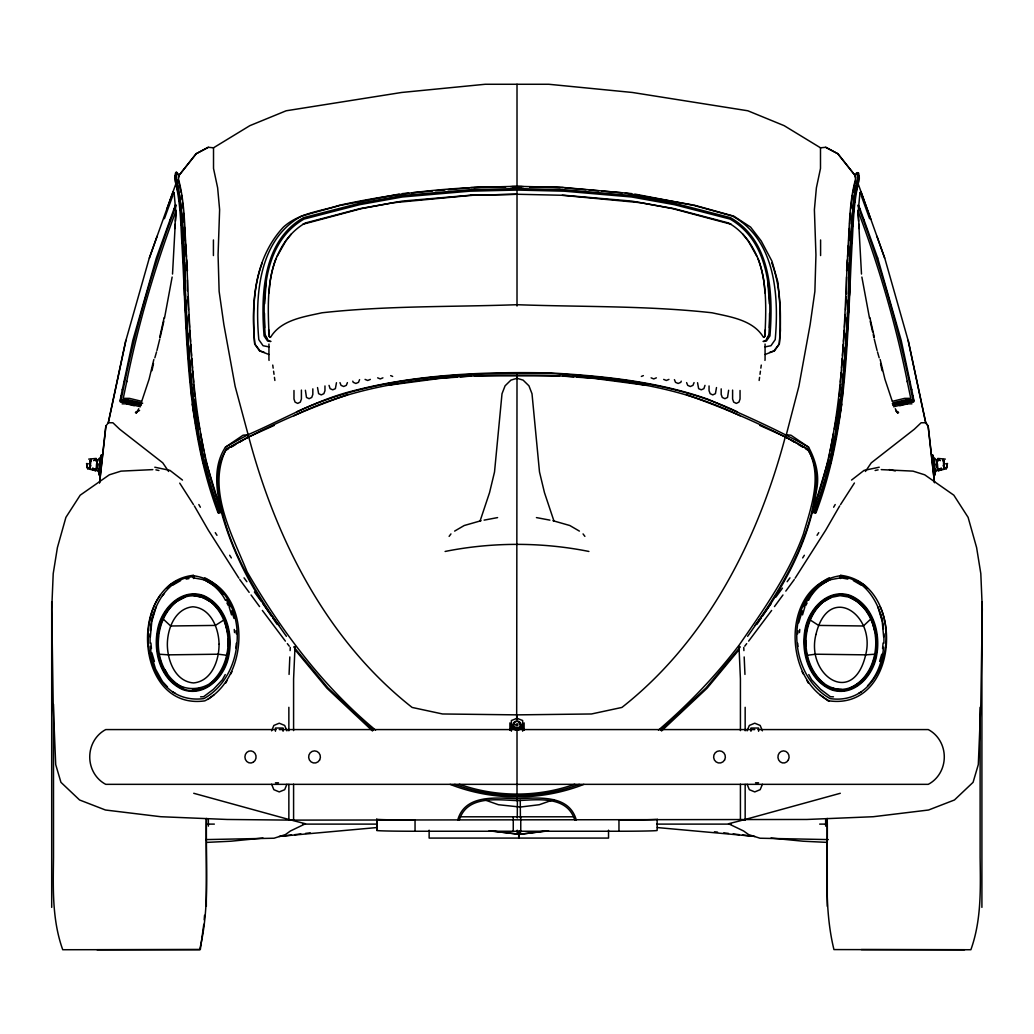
<?xml version="1.0" encoding="UTF-8"?>
<svg xmlns="http://www.w3.org/2000/svg" width="1034" height="1034" viewBox="0 0 1034 1034"><rect width="100%" height="100%" fill="white"/><g stroke="black" fill="none" stroke-linecap="round" stroke-linejoin="round"><path stroke-width="1.5" d="M206.373 818.501C205.404 862.24 210.225 906.637 199.665 949.587L62.738 949.729C52.023 919.924 53.109 888.296 53.509 857.147L53.497 704.309M213.418 255.553L213.431 239.966M657.133 819.018L657.133 830.444A38.168 0.801 0 0 1 618.965 831.246L415.048 831.246A38.168 0.801 0 0 1 376.88 830.444L376.88 819.212M415.048 831.246L415.048 820.014A38.168 0.801 0 0 1 378.186 819.419M827.226 818.553C828.079 862.253 823.413 906.663 833.947 949.587L970.874 949.729C981.589 919.924 980.516 888.296 980.116 857.147L980.116 707.321M827.29 906.353L827.239 818.501M206.322 906.353L206.386 818.553M517.271 818.01L517.401 800.342M763.079 341.388L765.418 340.936L768.727 336.102C772.101 295.117 770.201 242.124 730.017 219.066L674.31 204.667L631.58 196.977L564.241 191.187L517.013 190.062L469.772 191.187L402.433 196.977L359.716 204.667L304.009 219.066C263.877 242.215 261.861 295 265.299 336.102L268.594 340.936L270.947 341.388M187.309 290.709L187.425 280.02M204.822 577.825C249.737 600.56 246.674 674.711 203.918 698.596C134.523 707.579 128.565 582.297 193.242 575.343L193.591 578.51L193.461 575.731M90.656 460.518L90.824 459.497L90.514 460.505M99.057 471.388L99.484 473.688M99.238 472.616L99.031 475.136L99.884 475.407M289.068 674.414L289.83 656.952M290.115 650.606L290.257 647.439M295.039 646.353L293.591 678.989L293.591 730.599M849.405 228.514L848.681 240.78M849.664 223.977L850.245 213.366M851.486 230.957L850.724 243.352M851.745 226.394L852.494 212.733M852.029 227.57L852.611 216.946M852.081 234.563L851.473 243.921M852.494 226.989L853.076 216.377M90.798 460.815L90.837 460.104M172.523 274.036L175.237 224.197M844.507 327.274L845.282 314.556M845.566 309.786L846.329 297.068M846.523 293.889L846.549 276.97M848.875 287.762C844.856 362.921 841.482 439.204 814.572 510.408L815.038 512.308L812.246 512.231C845.463 424.263 843.085 329.419 848.655 237.032C849.56 218.769 850.31 200.363 854.666 182.527C855.519 180.278 855.971 176.853 854.704 175.069M846.665 328.373L847.337 317.231M847.531 314.052L848.384 299.718M848.578 296.525C848.772 261.537 850.659 226.472 854.588 191.665C854.174 191.962 861.904 164.6 855.015 174.927M847.027 328.088L847.415 321.716M847.893 313.754L848.462 304.19M848.94 296.228L849.444 266.746M849.754 287.762C845.747 362.96 842.374 439.282 815.438 510.512L815.425 513.084L812.246 512.231M847.415 328.89L847.893 320.928M848.384 312.966L848.862 305.017M849.431 295.465C849.612 260.814 851.654 226.11 855.48 191.665C854.898 191.923 862.356 166.952 856.617 173.996M174.798 228.553L175.87 211.905M846.613 270.818L847.376 259.741M847.596 256.587L848.358 245.523M848.746 271.813L849.405 262.326M849.625 259.159L850.504 246.506M849.987 258.836L850.53 250.926M851.085 243.016L851.525 236.696M849.509 272.369L849.948 266.048M850.491 258.138L851.034 250.241M175.457 221.186L175.987 213.637L174.061 192.427L173.389 194.056M264.626 303.906L266.165 282.049M764.889 336.115L763.958 337.433L764.927 336.128C766.116 310.174 767.228 283.083 758 258.332M269.137 336.115L270.068 337.433L269.086 336.128C267.961 310.174 266.669 283.07 276.026 258.332M88.691 459.109L96.265 458.437M839.117 399.305L838.522 407.125L834.386 428.864M839.349 396.177L840.177 385.217M840.409 382.089L841.12 372.692M841.469 368.001L842.18 358.604M842.413 355.476L843.24 344.516M843.473 341.388L844.3 330.428M841.12 402.045L839.582 412.98M841.353 398.904L842.18 387.931M842.413 384.79L843.24 373.817M843.473 370.676L844.3 359.716M844.545 356.575L845.243 347.178M845.489 344.038L846.303 333.077M841.715 398.646L842.309 390.8M842.775 384.532L843.253 378.25M843.834 370.405L844.313 364.136M844.778 357.867L845.373 350.035M845.851 343.766L846.432 335.934M841.754 404.113L839.156 419.714M842.232 397.844L842.697 391.563M843.175 385.294L843.757 377.449M844.235 371.18L844.83 363.335M845.295 357.079L845.89 349.246M846.355 342.978L846.833 336.722M516.677 719.225L517.013 372.964M89.971 464.977L89.79 467.497M89.893 467.135L89.88 465.946M90.423 462.017L90.643 459.975M97.325 468.182L97.778 463.503A4.95 1.112 -83.9 0 1 96.95 468.169M769.399 327.752L769.554 313.354M765.018 334.279L765.393 329.626M99.251 469.022L98.837 473.624L99.833 473.727M99.083 473.714L99.962 465.003M805.525 640.162L805.615 646.237M806.042 634.088C807.748 618.771 816.511 603.326 831.284 597.355M875.72 649.611L876.367 641.998L875.669 635.949M204.176 919.808L204.564 915.323M269.163 292.842C270.042 266.19 281.313 236.631 305.301 223.008L359.987 208.635L402.523 201.074L469.384 195.323L517.013 194.25L564.629 195.323L631.503 201.074L674.039 208.635L728.634 222.995C752.636 236.553 764.074 266.19 764.85 292.842M89.738 465.972L90.294 461.061M89.958 466.205L90.436 461.927M101.746 456.459L102.082 454.831M150.085 633.803L150.085 643.238M150.382 630.727L151.132 622.804M150.344 636.97L151.817 621.382L156.108 606.971M235.881 648.059L236.334 643.238M797.692 633.803L797.989 630.662M799.476 632.562L799.76 629.447M882.571 648.589L883.101 643.006M883.553 647.284C882.39 661.243 877.336 675.629 867.513 685.839M883.928 643.238L883.928 633.803M841.081 576.171L841.017 575.654C782.105 583.551 781.782 676.365 829.19 700.858C900.433 710.707 906.495 582.93 840.771 575.343L840.422 578.51L840.564 575.731M99.135 469.604L100.117 460.337M99.38 470.173L100.492 459.833M90.359 463.982L90.475 462.948M90.307 462.805L89.88 466.851M90.501 463.995L90.242 466.244M99.51 482.762L105.83 425.995L108.337 422.816L125.89 340.47L149.297 258.061L176.129 183.083M99.613 482.813L105.933 426.021M158.357 635.949L158.176 648.085M158.706 632.911C160.877 617.686 170.119 602.525 185.073 597.057M228.049 649.274L227.351 655.336L218.277 654.212L168.348 654.845L158.68 654.173M228.398 646.237L228.372 638.65M192.931 576.171L192.996 575.654C251.908 583.551 252.231 676.365 204.835 700.858C148.999 708.872 133.528 631.386 160.348 595.028M850.788 208.816L852.404 195.155M852.856 209.695L853.58 203.62M853.942 200.583L854.666 194.508M853.218 209.346L853.761 204.784M854.123 201.746L854.666 197.184M853.606 210.316L854.149 205.766M854.511 202.729L855.234 196.654M90.191 462.922L90.436 461.72M175.87 176.711L176.555 172.161L178.998 174.927M176.232 177.085L176.814 175.056M178.494 177.745L178.753 175.715L196.214 153.665L208.299 147.293L213.521 147.797L249.84 125.67L286.159 110.78L401.593 92.478L485.23 84.271L548.796 84.271L632.433 92.478L747.853 110.78L784.173 125.67L820.492 147.797L825.727 147.293L837.799 153.665L855.273 175.715L855.532 177.745M100.117 460.931L100.686 456.356L101.681 456.459M100.479 460.376L101.19 454.908L101.875 454.986M203.788 924.293L200.325 949.587L97.041 949.729M90.307 461.952L90.565 460.789M90.126 467.161L90.126 465.972M95.684 470.728L87.657 468.699L86.623 463.581L87.89 463.71M759.15 380.46L759.576 377.384M760.003 374.308L760.417 371.232M760.843 368.143L761.27 365.067M90.281 461.177L90.385 460.414M90.01 467.872L90.023 466.799M943.357 460.117L943.719 461.952M944.223 467.95L944.21 466.773L944.236 467.497M759.77 425.401L785.711 437.059L798.881 386.328L810.165 324.456L814.882 291.355L815.942 254.933L814.391 209.695L816.382 187.865L820.492 168.452L820.492 147.797M100.867 457.416L101.048 456.395M164.471 318.317L172.135 277.06M939.518 468.945L939.337 469.979L941.224 467.937M829.074 456.821L829.669 453.719M830.25 450.617L833.507 433.53M831.284 456.563L832.771 448.782M833.365 445.667L834.839 437.886M835.731 433.22L836.92 426.99M837.501 423.875L838.096 420.76M832.538 451.651L833.12 448.536M834.606 440.755L835.201 437.641M837.566 425.181L838.16 422.066M838.755 418.951L839.349 415.836M831.75 458.657L834.412 444.633M835.007 441.518L838.561 422.828M89.919 467.433L89.868 468.467L90.669 460.117M121.043 395.906L119.892 401.567L126.032 401.567L141.4 405.044M938.329 470.728L946.369 468.699L947.39 463.581L946.136 463.71M120.784 397.069L122.439 389.198M853.037 192.156L854.601 184.659M855.725 193.642L857.923 183.147M122.27 389.908L124.067 381.507M126.807 381.236L123.253 398.361L129.405 398.361L141.645 401.321M125.786 340.419L108.247 422.764L112.887 422.764L119.724 429.265L162.765 462.844L168.62 471.478M124.002 381.727L132.817 340.419L156.341 258.061L170.08 219.803M126.6 382.076C138.336 323.655 155.178 266.268 176.142 210.497M153.846 359.509L149.103 379.181L141.8 401.102M151.946 370.689L153.497 363.554M159.727 337.2L164.16 317.58M160.102 337.679L163.799 321.303M156.935 350.539L159.753 339.1M179.321 175.069C178.055 176.853 178.507 180.278 179.347 182.527C183.703 200.363 184.466 218.769 185.357 237.032C190.928 329.419 188.55 424.263 221.78 512.231L218.588 513.084L218.575 510.512C182.488 414.388 187.981 310.678 180.717 209.967C179.502 198.618 178.197 187.244 175.147 176.207C175.276 174.009 175.444 169.925 177.409 173.996M185.151 287.762C189.157 362.921 192.531 439.204 219.454 510.408L218.988 512.308L221.78 512.231M854.911 183.16L855.493 180.898M857.173 182.514L857.755 180.239M154.841 357.816L156.522 351.987M151.313 621.24L153.963 612.322M151.559 621.344C155.927 600.534 170.326 577.825 193.617 576.713M286.405 636.324C259.599 598.725 234.382 559.084 222.698 513.911C217.903 492.972 213.469 469.837 225.774 450.423L226.11 449.299C264.639 427.494 305.741 409.283 347.618 394.768M798.726 622.804L802.306 610.758M802.513 614.894L804.814 607.165M874.066 658.438C870.447 676.895 851.99 694.447 832.318 688.088M879.611 661.437L881.756 654.212M814.314 506.699L828.48 459.923M826.476 474.541L828.764 466.993M815.425 513.084L831.452 460.208M815.994 512.735C849.263 424.612 846.924 329.613 852.481 237.07C853.386 218.82 854.149 200.402 858.491 182.566C859.344 180.317 859.797 176.879 858.53 175.108M262.287 262.778C252.658 288.576 252.748 316.843 254.674 343.973L259.534 350.875L268.853 354.468M226.885 656.732C219.906 697.562 167.973 700.083 159.947 658.438M479.97 521.343L489.547 492.636L494.523 471.969L502.007 393.76L505.083 385.824L510.912 380.124L517.013 378.289L523.114 380.124L528.943 385.824L532.006 393.76L539.502 471.969L544.466 492.636L554.056 521.343M149.387 258.112L157.09 236.295M167.03 208.635L173.053 191.975M164.393 218.717L172.756 195.71M170.003 220.009L174.087 208.713M173.802 209.514L175.586 204.629M176.245 205.288C152.192 268.31 133.916 333.452 121.185 399.693L127.337 399.693L142.679 403.17M192.841 576.442L193.242 575.343M91.936 468.841L92.181 469.488M347.411 382.606L346.312 385.359L343.689 386.496L341.052 385.359L339.966 382.606M694.06 382.606L692.961 385.359L690.337 386.496L687.7 385.359L686.615 382.606M359.586 379.633L358.501 382.347L355.877 383.459L353.24 382.347L352.775 381.171M681.251 381.171L680.786 382.347L678.149 383.459L675.525 382.347L674.426 379.633M95.451 460.001L95.852 459.031L93.577 460.634M271.619 730.844L273.855 725.441L279.258 723.205L284.673 725.441L286.909 730.844M286.909 784.276L284.673 789.679L279.258 791.915L273.855 789.679L271.619 784.276M747.117 730.844L749.353 725.441L754.755 723.205L760.171 725.441L762.407 730.844M762.407 784.276L760.171 789.679L754.755 791.915L749.353 789.679L747.117 784.276M762.381 616.406C788.244 578.626 810.036 536.53 816.446 490.698C819.807 475.64 815.8 460.466 808.588 447.153C776.288 429.007 742.218 414.233 708.316 399.37C657.87 381.52 604.218 376.118 551.109 372.964C483.02 371.503 414.039 374.347 347.967 392.209C312.824 401.89 281.183 420.437 247.876 434.758L243.093 435.198L225.438 447.153C212.474 467.122 216.468 491.008 221.535 512.735C231.862 550.075 249.517 584.714 271.632 616.406M457.7 820.117C464.899 794.112 495.881 797.951 517.013 798.713C538.145 797.951 569.127 794.112 576.313 820.117M459.251 820.117C466.98 795.133 496.734 799.877 517.013 800.6C537.292 799.877 567.046 795.133 574.775 820.117M785.129 436.955L786.137 434.758L790.92 435.198L808.588 447.153M766.75 338.906L768.831 334.757M225.244 674.556L222.362 679.79L213.482 689.277L203.569 696.748L200.57 696.813M225.67 683.112L227.118 680.475M230.543 674.258L231.978 671.661M803.845 606.764L810.01 595.584M805.564 605.795L807.076 603.055M808.588 600.315C813.034 591.125 820.931 583.861 830.237 579.738M277.164 256.316L285.811 240.987L291.265 234.072M138.763 408.727L136.191 413.186L137.341 411.442L135.415 412.579L139.59 410.433M833.637 507.229L835.188 504.54M839.673 505.936L825.727 530.145L795.146 578.174M270.649 337.174C281.067 319.855 303.97 316.805 321.988 312.785C386.664 305.586 452.026 307.059 517.013 304.707C581.987 307.059 647.362 305.586 712.038 312.785C730.056 316.805 752.959 319.855 763.376 337.174M802.668 557.921L804.362 555.258M817.054 535.315L818.747 532.652M840.539 504.592L854.42 483.007M865.406 471.478L871.261 462.844L914.289 429.265L921.139 422.764L925.779 422.764L928.196 425.995L934.503 482.762L928.08 426.021L925.676 422.816L908.136 340.47L884.729 258.061L857.897 183.083M756.901 624.355L761.463 617.725M747.621 636.324C774.427 598.725 799.644 559.084 811.328 513.911C816.11 492.972 820.544 469.837 808.252 450.423L807.916 449.299C769.386 427.494 728.272 409.283 686.408 394.768M755.156 625.389L771.157 603.546M775.862 597.122L782.441 588.139M787.145 581.703L789.976 577.851M771.635 610.448L748.642 641.119M774.466 606.583L782.971 594.977M785.801 591.112L794.306 579.505M449.118 536.375L450.953 533.919M744.739 646.172L746.69 643.639M178.753 175.715L196.137 153.82L208.299 147.293M739.362 649.326L707.036 688.269L661.501 730.986M740.305 646.87L706.015 687.959L660.791 730.211M934.141 475.407L934.994 475.136L934.064 465.003M943.098 465.882L944.986 463.839M166.603 588.333L169.744 584.986L176.517 581.082M162.403 595.584L164.406 593.438M811.005 594.511L819.031 585.942L829.539 579.867L840.358 577.89M823.012 602.059C799.747 622.494 800.342 664.035 824.266 683.732M176.646 601.478C150.421 622.675 151.92 672.695 183.677 687.856M209.76 683.732C233.671 664.035 234.266 622.494 211.014 602.059M941.845 469.488L942.077 468.841M848.953 597.057L857.961 601.672L865.445 609L871.235 618.629L863.39 625.984L818.618 625.415L809.674 619.663M658.464 730.082C688.295 704.568 715.399 676.197 739.232 644.983C763.531 609.776 788.735 574.581 803.392 534.035C811.108 507.048 822.922 475.976 807.916 449.299L785.31 436.813C757.974 539.916 707.127 640.408 621.912 707.437L591.474 713.977L517.013 714.869L442.539 713.977L412.114 707.437C326.886 640.408 276.052 539.916 248.703 436.813L246.428 438.015M851.551 480.073L864.036 470.405L879.223 467.213M207.873 699.411L214.038 694.77M829.19 700.858L828.622 701.272L819.988 694.77M293.591 820.065L288.861 820.169L293.591 820.065L293.591 784.237M89.014 467.536L87.696 468.389L86.61 463.581L87.657 468.699M184.698 597.135C201.63 591.564 218.303 604.308 224.352 619.663L215.408 625.415L170.636 625.984L162.777 618.629M213.521 147.797L213.521 168.452L217.644 187.865L219.622 209.695L218.071 254.933L219.13 291.355L223.848 324.456L235.132 386.328L248.703 436.813L226.11 449.299C206.425 489.263 232.198 534.798 247.074 571.789C281.403 630.83 322.763 686.279 375.562 730.082M225.774 450.423L228.527 448.769M231.28 447.115L235.416 444.633M239.539 442.151L242.305 440.497M454.624 531.101L464.214 525.518L481.094 520.697M172.73 585.179L180.614 580.63M829.19 577.825C784.289 600.56 787.352 674.711 830.108 698.596C878.047 705.55 896.956 642.954 880.128 606.699M858.659 693.375L861.283 691.862M823.051 602.098L831.31 597.406M850.349 687.856C884.858 671.699 884.07 612.076 848.927 597.109M225.438 447.153L247.876 434.758L248.884 436.955M176.685 601.517L185.086 597.109M302.781 224.288L361.331 208.635L393.023 202.742L471.814 195.297M740.422 820.065L745.165 820.169L740.422 820.065L740.422 784.237M248.302 437.059L274.243 425.401M293.889 415.797C362.74 382.011 441.324 374.877 517.013 375.187C592.702 374.877 671.286 382.011 740.137 415.797M934.542 473.688L934.348 472.099C939.66 472.267 938.006 456.718 932.849 458.01M296.5 411.92C375.639 375.096 465.352 372.382 551.109 373.507C614.545 377.19 679.493 384.209 737.526 411.92M625.363 193.061L694.383 205.21L733.804 216.145L750.581 227.079L761.205 240.935L772.01 261.279L777.943 282.347L780.037 307.098L780.424 330.492L779.339 343.973L774.492 350.875L765.173 354.468M370.34 379.4L367.703 380.486L365.067 379.4M382.916 377.837L380.279 378.935L377.656 377.837M641.364 376.441L643.355 375.613M656.37 377.837L653.734 378.935L651.11 377.837M668.946 379.4L666.323 380.486L663.686 379.4M769.619 352.413L773.962 350.875L779.248 343.973C781.42 316.856 781.329 288.576 771.739 262.778M553.81 799.592L539.257 804.723L520.309 807.05L498.414 804.723L483.86 799.592M893.531 406.789L905.797 403.829L911.936 403.829M574.697 784.237C537.848 797.369 496.165 797.369 459.316 784.237M583.848 784.392C541.247 801.104 492.766 801.104 450.165 784.392M579.273 784.379C539.541 799.217 494.485 799.217 454.74 784.379M938.058 470.716L941.005 469.888M445.111 551.458C492.158 542.01 541.868 542.01 588.902 551.458M744.312 819.704L840.293 793.285M741.365 820.479L728.556 823.749L743.601 830.987L748.642 834.606L760.003 838.225L828.273 839.595M899.761 405.755L907.581 403.829M340.212 205.404L301.695 216.003C258.526 239.591 254.92 295.789 258.81 339.63L263.063 345.718L268.956 346.881M631.722 193.617L563.142 187.464L529.576 186.753M875.113 470.496L878.125 469.863M101.177 458.01C96.02 456.718 94.352 472.267 99.665 472.099M763.635 341.53L766.452 340.987L769.942 335.921C773.29 294.341 771.157 240.806 730.443 217.657L674.401 203.233L631.606 195.504L564.125 189.7L517.013 188.563L469.901 189.7L402.523 195.491L359.664 203.233L303.569 217.657C262.856 240.806 260.736 294.341 264.084 335.921L267.56 340.987L270.391 341.53M765.07 346.881L770.963 345.718L775.216 339.63C779.093 295.789 775.5 239.591 732.331 216.003L693.814 205.404M830.922 597.445L840.099 595.662L849.315 597.135M484.093 520.141L497.587 517.595M399.202 194.095L341.724 205.12M473.947 187.658L505.846 186.805C449.958 186.87 394.238 193.384 339.643 205.21C320.475 211.35 298.981 213.004 283.445 227.079C254.222 258.371 250.952 303.389 254.778 343.973L260.051 350.875L264.394 352.413M186.159 579.092L188.976 578.575M892.381 401.321L904.621 398.361L910.76 398.361L907.206 381.236M892.885 402.911L906.689 399.693L912.841 399.693C900.11 333.452 881.808 268.323 857.768 205.288M892.316 403.609L907.671 400.132L913.823 400.132M892.626 405.044L907.981 401.567L914.134 401.567L912.983 395.906M893.363 405.173L907.18 401.955L913.319 401.955M192.479 689.549L201.708 688.088M388.306 385.243L439.902 378.405L457.17 377.139M218.575 510.512L219.454 510.408M547.038 830.793L520.516 834.27L489.069 830.858M548.602 830.858L520.037 834.218M402.355 193.604L408.663 193.061M279.038 836.493L291.51 835.045M294.638 834.671L300.868 833.947M305.547 833.404L310.226 832.861M517.633 834.218L490.633 830.793M931.944 454.831L932.836 454.908L933.534 460.376M932.332 456.459L933.34 456.356L934.361 464.977M934.348 472.099L934.969 471.388M934.18 473.727L935.175 473.624L934.775 469.022M263.011 838.057L230.944 841.211L206.878 842.387M282.256 836.118L376.634 827.575M411.803 192.789L432.302 191.032M435.456 190.76L444.904 189.946M448.058 189.674L469.165 187.865M460.311 376.906L471.31 376.092M474.451 375.872L559.575 375.872M875.333 654.173L865.678 654.845L815.736 654.212L806.662 655.336L805.964 649.274M152.799 469.617L121.03 471.129L109.32 474.813L80.2 495.183L65.905 517.362L57.4 547.606L53.212 573.624L51.726 609.026L53.212 704.335L55.707 764.604L60.941 782.324L79.579 799.98L105.468 810.01L160.761 816.718L227.183 819.471L291.226 820.117L806.843 819.471L873.265 816.718L928.558 810.01L954.447 799.98L973.072 782.324L978.306 764.604L980.814 704.335L982.3 609.026L980.814 573.624L976.613 547.606L968.108 517.362L953.826 495.183L924.706 474.813L912.996 471.129L881.214 469.617M470.728 187.516L516.974 186.301L563.284 187.516M512.192 186.637L523.372 186.624M470.741 195.336L517.013 194.25M510.654 186.624L521.821 186.637M205.753 839.595L274.023 838.225L285.371 834.606L290.425 830.987L305.457 823.749L292.648 820.479M937.76 458.437L945.334 459.109M857.574 174.681L858.155 176.711M175.496 175.108C174.229 176.879 174.681 180.317 175.522 182.566C179.877 200.402 180.64 218.82 181.532 237.07C187.102 329.613 184.75 424.612 218.032 512.735M857.199 175.056L857.793 177.085M861.064 191.975L870.783 219.221M120.203 400.132L126.342 400.132L141.697 403.609M120.694 401.955L126.846 401.955L140.65 405.173M122.09 403.829L128.229 403.829L140.482 406.789M276.104 729.577L105.752 729.577A30.438 28.448 -90 0 0 89.738 756.966A30.438 28.448 -90 0 0 105.752 784.341L928.261 784.341A30.438 28.448 90 0 0 944.288 756.966A30.438 28.448 90 0 0 928.261 729.577L757.922 729.577M279.245 729.577L754.781 729.577M275.445 782.803L278.495 782.803M755.518 782.803L758.581 782.803M460.065 816.795L573.948 816.795M207.886 824.111L214.348 824.111M303.091 824.111L377.332 824.111M656.693 824.111L730.922 824.111M819.678 824.111L826.127 824.111M861.322 949.587L964.593 949.729M833.456 696.813L830.444 696.748L820.531 689.277L811.651 679.79L808.769 674.556M529.77 186.857L560.066 187.658M562.199 195.297L640.99 202.742L672.682 208.635L731.232 224.288M827.148 842.387L803.082 841.211L771.015 838.057M562.716 376.092L573.702 376.906M576.843 377.139L594.111 378.405L645.72 385.243M564.848 187.865L585.955 189.674M589.109 189.946L598.57 190.76M601.723 191.032L622.209 192.789M657.391 827.575L751.77 836.118M714.442 831.775L717.557 832.137M723.8 832.861L728.466 833.404M733.145 833.947L739.388 834.671M742.502 835.045L754.975 836.493M814.572 510.408L815.438 510.512M841.534 689.484C823.671 689.096 810.798 673.095 807.127 656.732M840.396 576.713C863.687 577.825 878.099 600.534 882.454 621.344M840.81 577.799L847.854 579.092M193.668 577.89L204.486 579.867L214.994 585.942L223.008 594.511M634.811 194.095L692.302 205.12M536.439 517.595L549.933 520.141M193.927 595.687L203.103 597.445M154.803 467.213L169.977 470.405L182.475 480.073M155.901 469.863L158.913 470.496M889.447 469.591L895.289 470.948M126.445 403.829L134.265 405.755M193.733 793.285L289.701 819.704M93.008 469.888L95.968 470.716M552.932 520.697L569.812 525.518L579.402 531.101M390.658 375.613L392.661 376.441M895.819 411.144L898.611 412.579L896.672 411.442L897.822 413.186L895.263 408.727M787.585 438.015L785.711 437.059M825.727 147.293L837.889 153.82L855.273 175.715M202.716 597.406L210.975 602.098M857.509 581.082L864.282 584.986L867.41 588.333M853.399 580.63L861.283 585.179M203.788 579.738C213.094 583.848 220.875 591.228 225.438 600.315M172.743 691.862L175.366 693.375M791.721 440.497L794.474 442.151M798.61 444.633L802.733 447.115M805.499 448.769L808.252 450.423M944.998 467.536L946.369 468.699M940.436 460.634L938.161 459.031L938.562 460.001M373.222 730.211L328.011 687.959L293.721 646.87M372.524 730.986L326.977 688.269L294.664 649.326M179.748 483.149L193.474 504.592M167.495 686.899L162.403 681.445L155.475 668.882L151.559 655.698M89.04 463.839L90.914 465.882M92.801 467.937L94.689 469.979L94.495 468.945M742.761 234.059L748.228 240.987L756.862 256.316M285.384 641.119L262.377 610.448M287.336 643.639L289.274 646.172M583.06 533.919L584.895 536.375M244.05 577.851L246.868 581.703M254.403 591.991L260.982 600.987M262.869 603.546L278.87 625.389M239.72 579.505L249.168 592.392M251.055 594.977L259.547 606.583M272.549 617.725L277.112 624.355M215.279 532.652L216.972 535.315M229.664 555.258L231.357 557.921M238.867 578.174L208.299 530.145L194.353 505.936M198.838 504.54L200.376 507.229M165.13 670.006L166.694 672.811M802.048 671.661L803.47 674.258M806.895 680.475L808.355 683.112M226.33 599.772L230.168 606.764M226.95 603.055L228.462 605.795M265.195 334.757L267.263 338.906M860.624 194.056L859.965 192.427L858.039 213.637L858.569 221.186M840.771 575.343L841.185 576.442M861.27 195.71L869.62 218.717M858.879 205.856L860.223 209.514M859.939 208.713L864.01 220.009M857.884 210.497C878.835 266.268 895.69 323.655 907.425 382.076M863.946 219.803L877.698 258.061M876.935 236.295L884.626 258.112M892.213 401.102L884.923 379.181L880.167 359.509M871.235 618.629L875.32 632.911M205.533 459.923L219.699 506.699M202.974 459.445L204.344 463.969M205.262 466.993L207.55 474.541M202.574 460.208L218.588 513.084M880.05 612.322L882.7 621.24M877.918 606.971L882.196 621.382L883.669 636.97M231.719 610.758L233.981 618.41M229.212 607.165L231.513 614.894M224.352 619.663L227.984 634.088M151.843 652.777L154.415 661.437M877.504 351.987L879.184 357.816M877.685 258.061L901.209 340.419L910.01 381.727M178.236 179.761L179.115 183.16M176.026 176.219C184.763 215.576 184.246 256.432 185.435 296.525M176.271 180.239L176.853 182.514M874.273 339.1L877.078 350.539M869.865 317.58L874.299 337.2M870.214 321.303L872.58 331.72M873.252 334.693L873.924 337.679M880.529 363.554L882.067 370.689M908.227 340.419L925.779 422.764M909.959 381.507L911.742 389.908M179.425 184.659L180.989 192.156M176.103 183.147L178.3 193.642M911.587 389.198L913.229 397.069M943.512 460.505L943.202 459.497L943.228 460.815M943.732 461.061L944.158 468.467L944.003 466.799M861.878 277.06L869.542 318.317M199.627 428.864L195.491 407.125L194.909 399.305M200.518 433.53L203.763 450.617M204.357 453.719L204.952 456.821M194.444 412.98L191.846 387.931M195.917 420.76L196.512 423.875M197.106 426.99L198.295 433.22M200.066 442.552L200.661 445.667M201.255 448.782L202.729 456.563M194.676 415.836L195.271 418.951M195.865 422.066L196.46 425.181M200.893 448.536L201.488 451.651M194.87 419.714L192.259 404.113M195.465 422.828L199.019 441.518M199.614 444.633L202.276 458.657M943.628 460.414L943.745 461.177M272.743 365.067L273.17 368.143M273.596 371.232L274.023 374.308M274.449 377.384L274.876 380.46M944.132 466.851L943.59 461.927M943.887 465.972L943.9 467.161M933.069 456.317L934.633 470.173M943.577 461.72L943.952 463.956M943.771 466.244L943.512 463.995M181.609 195.155L182.152 199.704M182.514 202.742L183.238 208.816M179.36 194.508L180.084 200.583M180.446 203.62L181.157 209.695M179.347 197.184L179.89 201.746M180.252 204.784L180.795 209.346M178.792 196.654L179.334 201.216M179.864 205.766L180.407 210.316M933.896 460.337L934.891 469.604M943.512 460.052L944.352 467.859M943.68 462.909L943.964 465.119M943.551 462.948L943.654 463.982M882.894 622.804L883.488 629.15M797.692 643.238L797.989 646.457M236.036 630.662L236.334 633.803M234.253 629.447L234.55 632.562M150.912 643.006L151.442 648.589M150.382 646.379L151.132 654.238M932.138 454.986L932.28 456.459M944.055 464.977L944.055 466.205M936.623 467.187L936.248 463.503A4.95 1.112 83.9 0 0 936.778 467.174M944.145 465.946L944.132 467.135M943.525 461.086L943.603 462.017M517.013 714.869L517.349 719.225M189.726 330.428L190.553 341.388M190.786 344.516L191.613 355.476M191.846 358.604L192.557 368.001M192.789 371.128L193.617 382.089M193.849 385.217L194.676 396.177M187.71 333.077L188.421 342.474M188.653 345.614L189.48 356.575M189.713 359.716L190.54 370.676M190.773 373.817L191.6 384.79M187.581 335.934L188.059 342.202M188.653 350.035L189.235 357.867M189.713 364.136L190.178 370.405M190.657 376.686L191.238 384.532M191.717 390.8L192.311 398.646M187.076 335.145L187.658 342.978M188.136 349.246L188.718 357.079M189.196 363.335L189.791 371.18M190.256 377.449L190.734 383.717M191.316 391.563L191.794 397.844M858.776 224.197L861.49 274.036M767.848 282.049L769.399 303.906M268.62 329.626L268.943 334.292M185.332 240.78L184.53 227.002M185.551 243.934L186.43 256.587M186.65 259.741L187.412 270.818M183.302 243.352L182.527 230.957M183.522 246.506L184.285 257.582M184.608 262.326L185.267 271.813M182.501 236.696L182.94 243.016M183.483 250.926L183.923 257.259M184.466 265.169L185.073 296.228M182.553 243.921L181.945 234.563M182.979 250.241L183.535 258.138M183.974 264.458L184.582 295.465M858.155 211.905L859.215 228.553M187.684 297.068L188.459 309.786M188.744 314.556L189.506 327.274M185.629 299.718L186.404 312.449M186.585 315.641L187.361 328.373M185.551 304.19L186.042 312.165M186.611 321.716L186.999 328.088M185.073 303.414L185.642 312.966M186.12 320.928L186.598 328.89M183.781 213.366L184.285 222.452M181.519 212.733L182.281 226.394M181.415 216.946L181.997 227.57M180.937 216.377L181.441 225.477M743.769 647.439L743.911 650.606M744.183 656.952L744.958 674.414M738.987 646.353L740.422 678.989L740.422 730.599M934.775 472.616L934.814 473.662M264.471 313.354L264.626 327.752M520.257 800.342L520.399 818.01M518.822 832.318L518.835 834.27M981.912 601.943L981.912 907.374M825.649 819.665L825.649 826.14M820.595 239.966L820.595 255.553M765.07 344.051L765.07 359.237A6.605 6.282 0 0 1 764.953 360.401M758.581 731.258L758.581 728.039L750.942 728.039L750.942 731.258M745.165 707.308L745.165 730.779M745.165 784.367L745.165 820.169M740.047 390.49L740.047 399.008L738.948 402.11L736.324 403.402L733.688 402.11L732.602 399.008L732.602 390.089M728.634 390.257L727.535 397.444L724.912 398.697L722.275 397.444L721.189 394.419L721.189 388.862M716.497 387.556L715.412 393.67L712.775 394.898L710.151 393.67L709.053 390.723L709.053 385.953M704.994 385.372L703.895 388.668L701.272 389.818L698.635 388.668L697.549 382.722M618.965 831.246L618.965 820.014A38.168 0.801 0 0 0 655.84 819.419M608.535 830.199L608.535 838.083L518.99 838.083L518.99 835.433M524.109 722.882L524.109 730.353M522.648 731.193L522.648 720.504L517.013 718.32L511.378 720.504L511.378 731.193M520.761 816.795L520.761 831.246M518.68 835.433L518.68 838.083L429.136 838.083L429.136 830.199M517.013 84.271L517.013 306.025M517.013 729.577L517.013 800.6M513.252 816.795L513.252 831.246M509.917 722.882L509.917 730.353M376.88 819.018L376.88 830.444M336.464 382.722L335.378 388.668L332.754 389.818L330.117 388.668L329.032 385.372M324.96 385.953L324.96 390.723L323.875 393.67L321.251 394.898L318.614 393.67L317.528 387.556M312.837 388.862L312.837 394.419L311.738 397.444L309.114 398.697L306.478 397.444L305.392 390.257M301.411 390.089L301.411 399.008L300.325 402.11L297.702 403.402L295.065 402.11L293.979 399.008L293.979 390.49M288.861 707.308L288.861 730.779M288.861 784.367L288.861 820.169M283.083 731.258L283.083 728.039L275.445 728.039L275.445 731.258M268.943 344.051L268.943 359.237A6.605 6.282 0 0 0 269.06 360.401M208.364 819.665L208.364 826.14M51.7 601.943L51.7 907.374M519.869 723.942A4.046 3.697 0 0 1 519.869 729.177A4.046 3.697 0 0 1 514.157 729.177A4.046 3.697 0 0 1 514.157 723.942M520.903 727.781A3.89 3.554 0 0 1 520.761 728.699M513.252 728.699A3.89 3.554 0 0 1 513.122 727.781M513.11 728.737A4.046 3.697 0 0 1 512.967 727.781M521.046 727.781A4.046 3.697 0 0 1 520.916 728.737M520.192 727.341A3.684 3.373 0 0 1 519.611 728.039M518.848 728.582A3.684 3.373 0 0 1 515.178 728.582M514.415 728.039A3.684 3.373 0 0 1 513.82 727.341M513.329 725.661A3.684 3.373 0 0 1 514.415 723.283M518.848 722.74A3.684 3.373 0 0 1 520.567 726.527M95.516 460.918A5.041 1.124 -83.9 0 1 97.054 460.776A5.041 1.124 -83.9 0 1 96.537 467.51A5.041 1.124 -83.9 0 1 94.908 468.816M97.08 459.678A4.95 1.112 -83.9 0 1 97.7 461.203M96.64 468.932A4.95 1.112 -83.9 0 1 96.02 469.526M939.118 468.816A5.041 1.124 83.9 0 1 937.489 467.51A5.041 1.124 83.9 0 1 936.959 460.776A5.041 1.124 83.9 0 1 938.51 460.918M937.993 469.526A4.95 1.112 83.9 0 1 937.373 468.932M936.261 462.25A4.95 1.112 83.9 0 1 936.946 459.678M938.484 468.816A4.95 1.112 83.9 0 1 938.265 469.333M516.935 188.563C517.168 193.487 516.987 181.583 517.013 188.563M517.181 830.405L517.155 834.27L520.49 830.38L520.516 834.27L517.181 830.405M219.053 644.285C219.169 660.183 211.815 681.109 193.617 682.944C175.392 681.587 167.573 660.816 167.353 644.945C167.237 629.137 174.811 608.496 192.841 606.777C210.897 608.031 218.885 628.517 219.053 644.285M804.853 630.559C800.859 653.113 809.118 680.915 831.956 689.975C854.498 697.097 873.717 675.344 876.78 654.651C880.774 632.097 872.515 604.295 849.677 595.235C827.135 588.113 807.916 609.866 804.853 630.559M805.576 630.675C801.66 652.893 809.687 680.359 832.215 689.342C854.342 696.309 873.045 674.775 876.056 654.535C879.973 632.317 871.946 604.851 849.418 595.881C827.29 588.915 808.588 610.435 805.576 630.675M815.942 634.501C805.576 675.331 853.205 707.838 865.678 654.845C876.082 614.325 828.402 582.129 815.942 634.501M157.633 629.357C152.942 651.795 160.36 679.829 182.902 689.652C205.159 697.549 225.089 676.443 228.773 655.866C233.464 633.415 226.045 605.381 203.517 595.558C181.247 587.661 161.317 608.768 157.633 629.357M158.357 629.486C153.743 651.601 160.955 679.299 183.173 689.019C205.042 696.735 224.443 675.861 228.049 655.724C232.663 633.609 225.451 605.911 203.246 596.191C181.377 588.475 161.963 609.349 158.357 629.486M515.772 724.576C517.388 729.125 519.559 721.357 515.772 724.576M947.39 463.581L946.33 468.389L947.415 463.581M514.26 727.161A3.89 3.554 0 0 0 520.761 725.571A3.89 3.554 0 0 0 516.005 721.202A3.89 3.554 0 0 0 514.26 727.161M515.229 727.458A3.554 3.257 0 0 0 520.567 724.64A3.554 3.257 0 0 0 515.229 721.822A3.554 3.257 0 0 0 515.229 727.458M319.609 760.003A6.075 5.868 -90 0 0 314.53 750.878A6.075 5.868 -90 0 0 309.437 760.003A6.075 5.868 -90 0 0 319.609 760.003M253.291 762.226A6.075 5.597 -90 0 0 253.291 751.692A6.075 5.597 -90 0 0 244.903 756.966A6.075 5.597 -90 0 0 253.291 762.226M724.576 760.003A6.075 5.868 -90 0 0 719.496 750.878A6.075 5.868 -90 0 0 714.416 760.003A6.075 5.868 -90 0 0 724.576 760.003M788.36 760.003A6.075 5.597 -90 0 0 783.514 750.878A6.075 5.597 -90 0 0 778.68 760.003A6.075 5.597 -90 0 0 788.36 760.003"/></g></svg>
